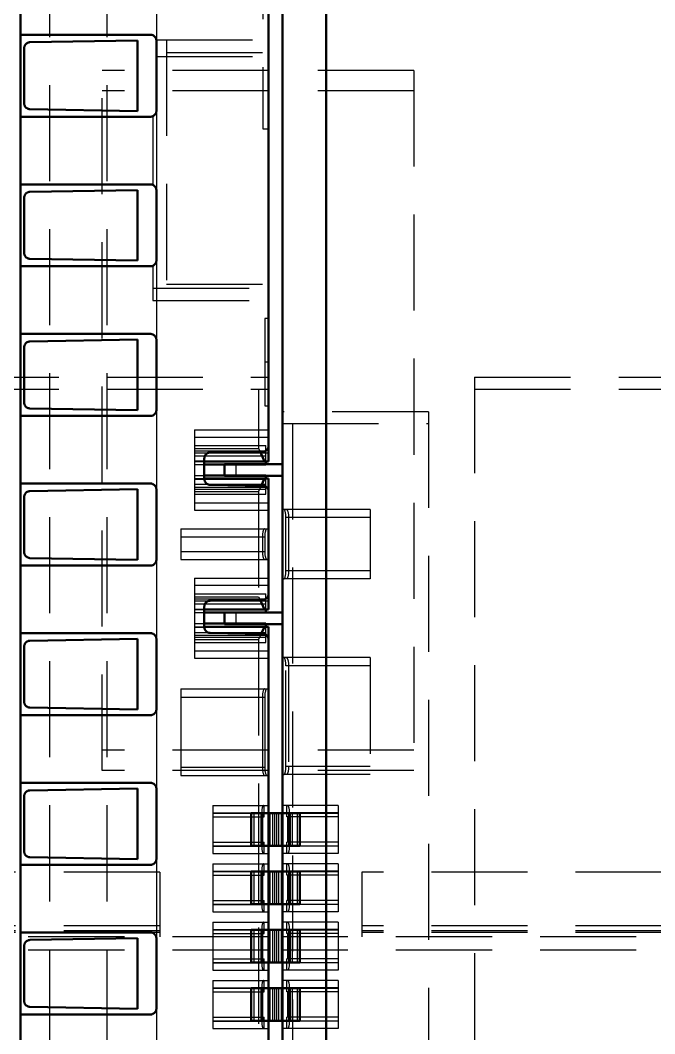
# Model space of a CAD drawing. Extents: x -891 to 6596, y -1 to 298.
# Drawn here: x -316.86 to -313.56, y 171.05 to 176.32 of the extents above; entities that cross this region are included whole.
import ezdxf

# ---------------------------------------------------------------- set-up
doc = ezdxf.new("R2010")
doc.units = 0
doc.header["$MEASUREMENT"] = 0
doc.linetypes.add('Center', pattern=[1.5, 0.45, -0.5, 0.05, -0.5])
doc.linetypes.add('DASHED', pattern=[0.75, 0.5, -0.25])
for name, color, linetype, lineweight in [('AM_0', 7, 'Continuous', 50), ('AM_4', 3, 'Continuous', 25), ('AM_7', 7, 'Center', 25), ('AM_9', 6, 'DASHED', 25)]:
    doc.layers.add(name, color=color, linetype=linetype, lineweight=lineweight)

msp = doc.modelspace()

# ---------------------------------------------------------------- linework, layer by layer
at = {"layer": 'AM_0'}
for p, q in [((-315.4927, 184.0331), (-315.4927, 164.4442)), ((-315.5649, 183.9868), (-315.5649, 174.0257)), ((-316.8556, 180.0251), (-316.8556, 164.8998)), ((-315.2649, 165.1458), (-315.2649, 180.0251)), ((-316.1788, 176.2469), (-316.8556, 176.2469)), ((-316.2473, 176.2174), (-316.8062, 176.2077)), ((-316.2473, 175.8496), (-316.2473, 176.2174)), ((-316.1485, 175.8504), (-316.1485, 176.2165)), ((-316.836, 176.1773), (-316.836, 175.8897)), ((-316.8556, 175.8201), (-316.1788, 175.8201)), ((-316.8062, 175.8593), (-316.2473, 175.8496)), ((-316.1788, 175.4679), (-316.8556, 175.4679)), ((-316.836, 175.3983), (-316.836, 175.1107)), ((-316.2473, 175.4384), (-316.8062, 175.4287)), ((-316.2473, 175.0706), (-316.2473, 175.4384)), ((-316.1485, 175.0715), (-316.1485, 175.4376)), ((-316.8062, 175.0804), (-316.2473, 175.0706)), ((-316.8556, 175.0411), (-316.1788, 175.0411)), ((-316.1788, 174.689), (-316.8556, 174.689)), ((-316.2473, 174.6595), (-316.8062, 174.6497)), ((-316.2473, 174.2916), (-316.2473, 174.6595)), ((-316.1485, 174.2925), (-316.1485, 174.6586)), ((-316.836, 174.6194), (-316.836, 174.3318)), ((-316.8062, 174.3014), (-316.2473, 174.2916)), ((-316.8556, 174.2621), (-316.1788, 174.2621)), ((-315.5948, 174.0766), (-315.8691, 174.0718)), ((-315.6091, 174.0763), (-315.5856, 174.0257)), ((-315.899, 174.0414), (-315.899, 173.9341)), ((-315.899, 174.0257), (-315.5649, 174.0257)), ((-315.5798, 174.0098), (-315.5798, 174.0257)), ((-315.899, 174.0098), (-315.5798, 174.0098)), ((-315.7933, 174.0105), (-315.4927, 174.0105)), ((-315.7933, 174.0105), (-315.7933, 173.9498)), ((-315.899, 173.9521), (-315.5798, 173.9521)), ((-315.5649, 173.9361), (-315.899, 173.9361)), ((-315.7933, 173.9498), (-315.4927, 173.9498)), ((-315.5856, 173.9361), (-315.6028, 173.8991)), ((-315.5798, 173.9361), (-315.5798, 173.9521)), ((-315.5649, 173.9361), (-315.5649, 173.2543)), ((-316.1788, 173.91), (-316.8556, 173.91)), ((-316.2473, 173.8805), (-316.8062, 173.8707)), ((-316.2473, 173.5127), (-316.2473, 173.8805)), ((-316.1485, 173.5135), (-316.1485, 173.8796)), ((-315.8691, 173.9037), (-315.5948, 173.8989)), ((-316.836, 173.8404), (-316.836, 173.5528)), ((-316.8062, 173.5224), (-316.2473, 173.5127)), ((-316.8556, 173.4832), (-316.1788, 173.4832)), ((-315.5948, 173.3052), (-315.8691, 173.3004)), ((-315.6091, 173.305), (-315.5856, 173.2543)), ((-315.899, 173.2701), (-315.899, 173.1627)), ((-315.899, 173.2543), (-315.5649, 173.2543)), ((-315.899, 173.2384), (-315.5798, 173.2384)), ((-315.7933, 173.2392), (-315.4927, 173.2392)), ((-315.7933, 173.2392), (-315.7933, 173.1784)), ((-315.5798, 173.2384), (-315.5798, 173.2543)), ((-315.899, 173.1807), (-315.5798, 173.1807)), ((-315.7933, 173.1784), (-315.4927, 173.1784)), ((-315.5798, 173.1648), (-315.5798, 173.1807)), ((-316.1788, 173.131), (-316.8556, 173.131)), ((-315.5649, 173.1648), (-315.899, 173.1648)), ((-315.8691, 173.1323), (-315.5948, 173.1276)), ((-315.5856, 173.1648), (-315.6028, 173.1277)), ((-315.5649, 173.1648), (-315.5649, 168.6261)), ((-316.2473, 173.1015), (-316.8062, 173.0918)), ((-316.2473, 172.7337), (-316.2473, 173.1015)), ((-316.1485, 172.7346), (-316.1485, 173.1007)), ((-316.836, 173.0614), (-316.836, 172.7738)), ((-316.8556, 172.7042), (-316.1788, 172.7042)), ((-316.8062, 172.7435), (-316.2473, 172.7337)), ((-316.1788, 172.3521), (-316.8556, 172.3521)), ((-316.836, 172.2824), (-316.836, 171.9949)), ((-316.2473, 172.3226), (-316.8062, 172.3128)), ((-316.2473, 171.9547), (-316.2473, 172.3226)), ((-316.1485, 171.9556), (-316.1485, 172.3217)), ((-315.6552, 172.1937), (-315.6552, 172.0236)), ((-315.6552, 172.1937), (-315.4927, 172.1937)), ((-315.5649, 172.1945), (-315.4024, 172.1945)), ((-315.4024, 172.0244), (-315.4024, 172.1945)), ((-315.6552, 172.0236), (-315.4927, 172.0236)), ((-315.5649, 172.0244), (-315.4024, 172.0244)), ((-316.8062, 171.9645), (-316.2473, 171.9547)), ((-316.8556, 171.9252), (-316.1788, 171.9252)), ((-315.6552, 171.89), (-315.6552, 171.7199)), ((-315.6552, 171.89), (-315.4927, 171.89)), ((-315.5649, 171.8908), (-315.4024, 171.8908)), ((-315.4024, 171.7207), (-315.4024, 171.8908)), ((-315.6552, 171.7199), (-315.4927, 171.7199)), ((-315.5649, 171.7207), (-315.4024, 171.7207)), ((-316.1788, 171.5731), (-316.8556, 171.5731)), ((-316.2473, 171.5436), (-316.8062, 171.5338)), ((-316.2473, 171.1758), (-316.2473, 171.5436)), ((-316.1485, 171.1766), (-316.1485, 171.5427)), ((-315.6552, 171.5863), (-315.6552, 171.4162)), ((-315.6552, 171.5863), (-315.4927, 171.5863)), ((-315.5649, 171.5871), (-315.4024, 171.5871)), ((-315.4024, 171.417), (-315.4024, 171.5871)), ((-316.836, 171.5035), (-316.836, 171.2159)), ((-315.6552, 171.4162), (-315.4927, 171.4162)), ((-315.5649, 171.417), (-315.4024, 171.417)), ((-315.6552, 171.2826), (-315.6552, 171.1126)), ((-315.6552, 171.2826), (-315.4927, 171.2826)), ((-315.5649, 171.2834), (-315.4024, 171.2834)), ((-315.4024, 171.1133), (-315.4024, 171.2834)), ((-316.8062, 171.1855), (-316.2473, 171.1758)), ((-316.8556, 171.1463), (-316.1788, 171.1463)), ((-315.6552, 171.1126), (-315.4927, 171.1126)), ((-315.5649, 171.1133), (-315.4024, 171.1133))]:
    msp.add_line(p, q, dxfattribs=at)
for points in [[(-316.1485, 176.2165), (-316.1486, 176.2192), (-316.1489, 176.2218), (-316.1495, 176.2244), (-316.1503, 176.2269), (-316.1513, 176.2294), (-316.1525, 176.2317), (-316.1539, 176.234), (-316.1556, 176.2361), (-316.1574, 176.238), (-316.1593, 176.2398), (-316.1614, 176.2414), (-316.1636, 176.2428), (-316.166, 176.2441), (-316.1684, 176.2451), (-316.171, 176.2459), (-316.1736, 176.2465), (-316.1762, 176.2468), (-316.1788, 176.2469)], [(-316.8062, 176.2077), (-316.8088, 176.2075), (-316.8114, 176.2071), (-316.814, 176.2065), (-316.8165, 176.2056), (-316.819, 176.2046), (-316.8213, 176.2033), (-316.8235, 176.2019), (-316.8256, 176.2002), (-316.8275, 176.1984), (-316.8292, 176.1964), (-316.8308, 176.1943), (-316.8322, 176.192), (-316.8334, 176.1896), (-316.8344, 176.1872), (-316.8351, 176.1846), (-316.8356, 176.182), (-316.8359, 176.1794), (-316.836, 176.1773)], [(-316.836, 175.8897), (-316.8359, 175.8871), (-316.8356, 175.8844), (-316.835, 175.8818), (-316.8342, 175.8793), (-316.8332, 175.8769), (-316.8319, 175.8745), (-316.8305, 175.8723), (-316.8289, 175.8702), (-316.8271, 175.8682), (-316.8252, 175.8664), (-316.8231, 175.8648), (-316.8208, 175.8634), (-316.8185, 175.8622), (-316.816, 175.8612), (-316.8135, 175.8604), (-316.8109, 175.8598), (-316.8083, 175.8595), (-316.8062, 175.8593)], [(-316.1788, 175.8201), (-316.1762, 175.8202), (-316.1736, 175.8205), (-316.171, 175.8211), (-316.1684, 175.8219), (-316.166, 175.8229), (-316.1636, 175.8241), (-316.1614, 175.8256), (-316.1593, 175.8272), (-316.1574, 175.829), (-316.1556, 175.8309), (-316.1539, 175.833), (-316.1525, 175.8353), (-316.1513, 175.8376), (-316.1503, 175.8401), (-316.1495, 175.8426), (-316.1489, 175.8452), (-316.1486, 175.8478), (-316.1485, 175.8504)], [(-316.1485, 175.4376), (-316.1486, 175.4402), (-316.1489, 175.4429), (-316.1495, 175.4454), (-316.1503, 175.448), (-316.1513, 175.4504), (-316.1525, 175.4528), (-316.1539, 175.455), (-316.1556, 175.4571), (-316.1574, 175.4591), (-316.1593, 175.4608), (-316.1614, 175.4625), (-316.1636, 175.4639), (-316.166, 175.4651), (-316.1684, 175.4661), (-316.171, 175.4669), (-316.1736, 175.4675), (-316.1762, 175.4678), (-316.1788, 175.4679)], [(-316.8062, 175.4287), (-316.8088, 175.4285), (-316.8114, 175.4281), (-316.814, 175.4275), (-316.8165, 175.4267), (-316.819, 175.4256), (-316.8213, 175.4244), (-316.8235, 175.4229), (-316.8256, 175.4212), (-316.8275, 175.4194), (-316.8292, 175.4174), (-316.8308, 175.4153), (-316.8322, 175.413), (-316.8334, 175.4107), (-316.8344, 175.4082), (-316.8351, 175.4057), (-316.8356, 175.4031), (-316.8359, 175.4004), (-316.836, 175.3983)], [(-316.836, 175.1107), (-316.8359, 175.1081), (-316.8356, 175.1055), (-316.835, 175.1029), (-316.8342, 175.1004), (-316.8332, 175.0979), (-316.8319, 175.0956), (-316.8305, 175.0933), (-316.8289, 175.0912), (-316.8271, 175.0893), (-316.8252, 175.0875), (-316.8231, 175.0859), (-316.8208, 175.0844), (-316.8185, 175.0832), (-316.816, 175.0822), (-316.8135, 175.0814), (-316.8109, 175.0808), (-316.8083, 175.0805), (-316.8062, 175.0804)], [(-316.1788, 175.0411), (-316.1762, 175.0412), (-316.1736, 175.0416), (-316.171, 175.0421), (-316.1684, 175.0429), (-316.166, 175.044), (-316.1636, 175.0452), (-316.1614, 175.0466), (-316.1593, 175.0482), (-316.1574, 175.05), (-316.1556, 175.052), (-316.1539, 175.0541), (-316.1525, 175.0563), (-316.1513, 175.0586), (-316.1503, 175.0611), (-316.1495, 175.0636), (-316.1489, 175.0662), (-316.1486, 175.0688), (-316.1485, 175.0715)], [(-316.8062, 174.6497), (-316.8088, 174.6496), (-316.8114, 174.6492), (-316.814, 174.6485), (-316.8165, 174.6477), (-316.819, 174.6466), (-316.8213, 174.6454), (-316.8235, 174.6439), (-316.8256, 174.6423), (-316.8275, 174.6404), (-316.8292, 174.6385), (-316.8308, 174.6363), (-316.8322, 174.6341), (-316.8334, 174.6317), (-316.8344, 174.6292), (-316.8351, 174.6267), (-316.8356, 174.6241), (-316.8359, 174.6215), (-316.836, 174.6194)], [(-316.1485, 174.6586), (-316.1486, 174.6613), (-316.1489, 174.6639), (-316.1495, 174.6665), (-316.1503, 174.669), (-316.1513, 174.6714), (-316.1525, 174.6738), (-316.1539, 174.676), (-316.1556, 174.6781), (-316.1574, 174.6801), (-316.1593, 174.6819), (-316.1614, 174.6835), (-316.1636, 174.6849), (-316.166, 174.6861), (-316.1684, 174.6871), (-316.171, 174.6879), (-316.1736, 174.6885), (-316.1762, 174.6889), (-316.1788, 174.689)], [(-316.836, 174.3318), (-316.8359, 174.3291), (-316.8356, 174.3265), (-316.835, 174.3239), (-316.8342, 174.3214), (-316.8332, 174.3189), (-316.8319, 174.3166), (-316.8305, 174.3144), (-316.8289, 174.3122), (-316.8271, 174.3103), (-316.8252, 174.3085), (-316.8231, 174.3069), (-316.8208, 174.3055), (-316.8185, 174.3042), (-316.816, 174.3032), (-316.8135, 174.3024), (-316.8109, 174.3019), (-316.8083, 174.3015), (-316.8062, 174.3014)], [(-316.1788, 174.2621), (-316.1762, 174.2623), (-316.1736, 174.2626), (-316.171, 174.2632), (-316.1684, 174.264), (-316.166, 174.265), (-316.1636, 174.2662), (-316.1614, 174.2676), (-316.1593, 174.2692), (-316.1574, 174.271), (-316.1556, 174.273), (-316.1539, 174.2751), (-316.1525, 174.2773), (-316.1513, 174.2797), (-316.1503, 174.2821), (-316.1495, 174.2847), (-316.1489, 174.2872), (-316.1486, 174.2899), (-316.1485, 174.2925)], [(-315.8691, 174.0718), (-315.8718, 174.0716), (-315.8744, 174.0712), (-315.877, 174.0706), (-315.8795, 174.0698), (-315.8819, 174.0687), (-315.8842, 174.0675), (-315.8865, 174.066), (-315.8885, 174.0643), (-315.8905, 174.0625), (-315.8922, 174.0605), (-315.8938, 174.0584), (-315.8952, 174.0562), (-315.8963, 174.0538), (-315.8973, 174.0513), (-315.8981, 174.0488), (-315.8986, 174.0462), (-315.8989, 174.0435), (-315.899, 174.0414)], [(-315.5948, 174.0766), (-315.5921, 174.0767), (-315.5895, 174.0771), (-315.5869, 174.0778), (-315.5844, 174.0786), (-315.582, 174.0797), (-315.5796, 174.0809), (-315.5774, 174.0824), (-315.5754, 174.084), (-315.5734, 174.0859), (-315.5717, 174.0878), (-315.5701, 174.09), (-315.5687, 174.0922), (-315.5675, 174.0946), (-315.5666, 174.0971), (-315.5658, 174.0996), (-315.5653, 174.1022), (-315.565, 174.1048), (-315.5649, 174.1069)], [(-315.899, 173.9341), (-315.8989, 173.9314), (-315.8985, 173.9288), (-315.8979, 173.9262), (-315.8971, 173.9237), (-315.8961, 173.9213), (-315.8949, 173.9189), (-315.8935, 173.9167), (-315.8919, 173.9146), (-315.8901, 173.9126), (-315.8881, 173.9108), (-315.886, 173.9092), (-315.8838, 173.9078), (-315.8814, 173.9066), (-315.879, 173.9055), (-315.8765, 173.9048), (-315.8739, 173.9042), (-315.8713, 173.9038), (-315.8691, 173.9037)], [(-316.8062, 173.8707), (-316.8088, 173.8706), (-316.8114, 173.8702), (-316.814, 173.8696), (-316.8165, 173.8687), (-316.819, 173.8677), (-316.8213, 173.8664), (-316.8235, 173.865), (-316.8256, 173.8633), (-316.8275, 173.8615), (-316.8292, 173.8595), (-316.8308, 173.8574), (-316.8322, 173.8551), (-316.8334, 173.8527), (-316.8344, 173.8503), (-316.8351, 173.8477), (-316.8356, 173.8451), (-316.8359, 173.8425), (-316.836, 173.8404)], [(-316.1485, 173.8796), (-316.1486, 173.8823), (-316.1489, 173.8849), (-316.1495, 173.8875), (-316.1503, 173.89), (-316.1513, 173.8925), (-316.1525, 173.8948), (-316.1539, 173.8971), (-316.1556, 173.8992), (-316.1574, 173.9011), (-316.1593, 173.9029), (-316.1614, 173.9045), (-316.1636, 173.9059), (-316.166, 173.9072), (-316.1684, 173.9082), (-316.171, 173.909), (-316.1736, 173.9096), (-316.1762, 173.9099), (-316.1788, 173.91)], [(-315.5649, 173.8686), (-315.565, 173.8712), (-315.5654, 173.8738), (-315.5659, 173.8764), (-315.5667, 173.879), (-315.5678, 173.8814), (-315.569, 173.8838), (-315.5704, 173.886), (-315.572, 173.8881), (-315.5738, 173.89), (-315.5758, 173.8918), (-315.5779, 173.8934), (-315.5801, 173.8949), (-315.5824, 173.8961), (-315.5849, 173.8971), (-315.5874, 173.8979), (-315.59, 173.8985), (-315.5926, 173.8988), (-315.5948, 173.8989)], [(-316.836, 173.5528), (-316.8359, 173.5502), (-316.8356, 173.5475), (-316.835, 173.5449), (-316.8342, 173.5424), (-316.8332, 173.54), (-316.8319, 173.5376), (-316.8305, 173.5354), (-316.8289, 173.5333), (-316.8271, 173.5313), (-316.8252, 173.5295), (-316.8231, 173.5279), (-316.8208, 173.5265), (-316.8185, 173.5253), (-316.816, 173.5243), (-316.8135, 173.5235), (-316.8109, 173.5229), (-316.8083, 173.5225), (-316.8062, 173.5224)], [(-316.1788, 173.4832), (-316.1762, 173.4833), (-316.1736, 173.4836), (-316.171, 173.4842), (-316.1684, 173.485), (-316.166, 173.486), (-316.1636, 173.4872), (-316.1614, 173.4887), (-316.1593, 173.4903), (-316.1574, 173.4921), (-316.1556, 173.494), (-316.1539, 173.4961), (-316.1525, 173.4984), (-316.1513, 173.5007), (-316.1503, 173.5032), (-316.1495, 173.5057), (-316.1489, 173.5083), (-316.1486, 173.5109), (-316.1485, 173.5135)], [(-315.5948, 173.3052), (-315.5921, 173.3054), (-315.5895, 173.3058), (-315.5869, 173.3064), (-315.5844, 173.3072), (-315.582, 173.3083), (-315.5796, 173.3095), (-315.5774, 173.311), (-315.5754, 173.3126), (-315.5734, 173.3145), (-315.5717, 173.3165), (-315.5701, 173.3186), (-315.5687, 173.3208), (-315.5675, 173.3232), (-315.5666, 173.3257), (-315.5658, 173.3282), (-315.5653, 173.3308), (-315.565, 173.3335), (-315.5649, 173.3356)], [(-315.8691, 173.3004), (-315.8718, 173.3003), (-315.8744, 173.2999), (-315.877, 173.2992), (-315.8795, 173.2984), (-315.8819, 173.2973), (-315.8842, 173.2961), (-315.8865, 173.2946), (-315.8885, 173.293), (-315.8905, 173.2911), (-315.8922, 173.2892), (-315.8938, 173.287), (-315.8952, 173.2848), (-315.8963, 173.2824), (-315.8973, 173.2799), (-315.8981, 173.2774), (-315.8986, 173.2748), (-315.8989, 173.2722), (-315.899, 173.2701)], [(-316.1485, 173.1007), (-316.1486, 173.1033), (-316.1489, 173.1059), (-316.1495, 173.1085), (-316.1503, 173.1111), (-316.1513, 173.1135), (-316.1525, 173.1159), (-316.1539, 173.1181), (-316.1556, 173.1202), (-316.1574, 173.1221), (-316.1593, 173.1239), (-316.1614, 173.1256), (-316.1636, 173.127), (-316.166, 173.1282), (-316.1684, 173.1292), (-316.171, 173.13), (-316.1736, 173.1306), (-316.1762, 173.1309), (-316.1788, 173.131)], [(-315.899, 173.1627), (-315.8989, 173.1601), (-315.8985, 173.1574), (-315.8979, 173.1548), (-315.8971, 173.1523), (-315.8961, 173.1499), (-315.8949, 173.1475), (-315.8935, 173.1453), (-315.8919, 173.1432), (-315.8901, 173.1412), (-315.8881, 173.1394), (-315.886, 173.1378), (-315.8838, 173.1364), (-315.8814, 173.1352), (-315.879, 173.1342), (-315.8765, 173.1334), (-315.8739, 173.1328), (-315.8713, 173.1325), (-315.8691, 173.1323)], [(-315.5649, 173.0972), (-315.565, 173.0998), (-315.5654, 173.1025), (-315.5659, 173.1051), (-315.5667, 173.1076), (-315.5678, 173.11), (-315.569, 173.1124), (-315.5704, 173.1146), (-315.572, 173.1167), (-315.5738, 173.1187), (-315.5758, 173.1205), (-315.5779, 173.1221), (-315.5801, 173.1235), (-315.5824, 173.1247), (-315.5849, 173.1257), (-315.5874, 173.1265), (-315.59, 173.1271), (-315.5926, 173.1274), (-315.5948, 173.1276)], [(-316.8062, 173.0918), (-316.8088, 173.0916), (-316.8114, 173.0912), (-316.814, 173.0906), (-316.8165, 173.0898), (-316.819, 173.0887), (-316.8213, 173.0874), (-316.8235, 173.086), (-316.8256, 173.0843), (-316.8275, 173.0825), (-316.8292, 173.0805), (-316.8308, 173.0784), (-316.8322, 173.0761), (-316.8334, 173.0738), (-316.8344, 173.0713), (-316.8351, 173.0688), (-316.8356, 173.0662), (-316.8359, 173.0635), (-316.836, 173.0614)], [(-316.836, 172.7738), (-316.8359, 172.7712), (-316.8356, 172.7686), (-316.835, 172.766), (-316.8342, 172.7634), (-316.8332, 172.761), (-316.8319, 172.7586), (-316.8305, 172.7564), (-316.8289, 172.7543), (-316.8271, 172.7524), (-316.8252, 172.7506), (-316.8231, 172.749), (-316.8208, 172.7475), (-316.8185, 172.7463), (-316.816, 172.7453), (-316.8135, 172.7445), (-316.8109, 172.7439), (-316.8083, 172.7436), (-316.8062, 172.7435)], [(-316.1788, 172.7042), (-316.1762, 172.7043), (-316.1736, 172.7047), (-316.171, 172.7052), (-316.1684, 172.706), (-316.166, 172.707), (-316.1636, 172.7083), (-316.1614, 172.7097), (-316.1593, 172.7113), (-316.1574, 172.7131), (-316.1556, 172.7151), (-316.1539, 172.7172), (-316.1525, 172.7194), (-316.1513, 172.7217), (-316.1503, 172.7242), (-316.1495, 172.7267), (-316.1489, 172.7293), (-316.1486, 172.7319), (-316.1485, 172.7346)], [(-316.1485, 172.3217), (-316.1486, 172.3244), (-316.1489, 172.327), (-316.1495, 172.3296), (-316.1503, 172.3321), (-316.1513, 172.3345), (-316.1525, 172.3369), (-316.1539, 172.3391), (-316.1556, 172.3412), (-316.1574, 172.3432), (-316.1593, 172.345), (-316.1614, 172.3466), (-316.1636, 172.348), (-316.166, 172.3492), (-316.1684, 172.3502), (-316.171, 172.351), (-316.1736, 172.3516), (-316.1762, 172.352), (-316.1788, 172.3521)], [(-316.8062, 172.3128), (-316.8088, 172.3126), (-316.8114, 172.3123), (-316.814, 172.3116), (-316.8165, 172.3108), (-316.819, 172.3097), (-316.8213, 172.3085), (-316.8235, 172.307), (-316.8256, 172.3054), (-316.8275, 172.3035), (-316.8292, 172.3016), (-316.8308, 172.2994), (-316.8322, 172.2972), (-316.8334, 172.2948), (-316.8344, 172.2923), (-316.8351, 172.2898), (-316.8356, 172.2872), (-316.8359, 172.2846), (-316.836, 172.2824)], [(-316.836, 171.9949), (-316.8359, 171.9922), (-316.8356, 171.9896), (-316.835, 171.987), (-316.8342, 171.9845), (-316.8332, 171.982), (-316.8319, 171.9797), (-316.8305, 171.9774), (-316.8289, 171.9753), (-316.8271, 171.9734), (-316.8252, 171.9716), (-316.8231, 171.97), (-316.8208, 171.9686), (-316.8185, 171.9673), (-316.816, 171.9663), (-316.8135, 171.9655), (-316.8109, 171.965), (-316.8083, 171.9646), (-316.8062, 171.9645)], [(-316.1788, 171.9252), (-316.1762, 171.9254), (-316.1736, 171.9257), (-316.171, 171.9263), (-316.1684, 171.9271), (-316.166, 171.9281), (-316.1636, 171.9293), (-316.1614, 171.9307), (-316.1593, 171.9323), (-316.1574, 171.9341), (-316.1556, 171.9361), (-316.1539, 171.9382), (-316.1525, 171.9404), (-316.1513, 171.9428), (-316.1503, 171.9452), (-316.1495, 171.9477), (-316.1489, 171.9503), (-316.1486, 171.953), (-316.1485, 171.9556)], [(-316.1485, 171.5427), (-316.1486, 171.5454), (-316.1489, 171.548), (-316.1495, 171.5506), (-316.1503, 171.5531), (-316.1513, 171.5556), (-316.1525, 171.5579), (-316.1539, 171.5602), (-316.1556, 171.5623), (-316.1574, 171.5642), (-316.1593, 171.566), (-316.1614, 171.5676), (-316.1636, 171.569), (-316.166, 171.5703), (-316.1684, 171.5713), (-316.171, 171.5721), (-316.1736, 171.5726), (-316.1762, 171.573), (-316.1788, 171.5731)], [(-316.8062, 171.5338), (-316.8088, 171.5337), (-316.8114, 171.5333), (-316.814, 171.5327), (-316.8165, 171.5318), (-316.819, 171.5308), (-316.8213, 171.5295), (-316.8235, 171.528), (-316.8256, 171.5264), (-316.8275, 171.5246), (-316.8292, 171.5226), (-316.8308, 171.5205), (-316.8322, 171.5182), (-316.8334, 171.5158), (-316.8344, 171.5134), (-316.8351, 171.5108), (-316.8356, 171.5082), (-316.8359, 171.5056), (-316.836, 171.5035)], [(-316.836, 171.2159), (-316.8359, 171.2132), (-316.8356, 171.2106), (-316.835, 171.208), (-316.8342, 171.2055), (-316.8332, 171.2031), (-316.8319, 171.2007), (-316.8305, 171.1985), (-316.8289, 171.1964), (-316.8271, 171.1944), (-316.8252, 171.1926), (-316.8231, 171.191), (-316.8208, 171.1896), (-316.8185, 171.1884), (-316.816, 171.1874), (-316.8135, 171.1866), (-316.8109, 171.186), (-316.8083, 171.1856), (-316.8062, 171.1855)], [(-316.1788, 171.1463), (-316.1762, 171.1464), (-316.1736, 171.1467), (-316.171, 171.1473), (-316.1684, 171.1481), (-316.166, 171.1491), (-316.1636, 171.1503), (-316.1614, 171.1518), (-316.1593, 171.1534), (-316.1574, 171.1552), (-316.1556, 171.1571), (-316.1539, 171.1592), (-316.1525, 171.1615), (-316.1513, 171.1638), (-316.1503, 171.1662), (-316.1495, 171.1688), (-316.1489, 171.1714), (-316.1486, 171.174), (-316.1485, 171.1766)]]:
    msp.add_lwpolyline(points, dxfattribs=at)
at = {"layer": 'AM_4'}
for p, q in [((-315.7356, 174.0105), (-315.7356, 173.9498)), ((-315.7356, 173.2392), (-315.7356, 173.1784)), ((-315.642, 172.1937), (-315.642, 172.0236)), ((-315.4156, 172.1945), (-315.4156, 172.0244)), ((-315.642, 171.89), (-315.642, 171.7199)), ((-315.4156, 171.8908), (-315.4156, 171.7207)), ((-315.642, 171.5863), (-315.642, 171.4162)), ((-315.4156, 171.5871), (-315.4156, 171.417)), ((-315.642, 171.2826), (-315.642, 171.1126)), ((-315.4156, 171.2834), (-315.4156, 171.1133))]:
    msp.add_line(p, q, dxfattribs=at)
at = {"layer": 'AM_7'}
msp.add_line((-315.5639, 174.542), (-315.5852, 174.542), dxfattribs=at)
at = {"layer": 'AM_9'}
for p, q in [((-315.5953, 180.5779), (-315.5953, 175.7568)), ((-316.7038, 178.985), (-316.7038, 165.1427)), ((-316.4061, 178.985), (-316.4061, 165.1427)), ((-316.1485, 176.6294), (-316.1485, 176.2165)), ((-316.1486, 176.2199), (-315.5649, 176.2199)), ((-316.0964, 176.2199), (-316.0964, 174.8624)), ((-316.1485, 176.1334), (-315.5649, 176.1334)), ((-316.0964, 176.1545), (-315.5649, 176.1545)), ((-315.5649, 176.0605), (-316.4304, 176.0605)), ((-316.4304, 172.4162), (-316.4304, 176.0605)), ((-314.8094, 176.0605), (-315.4927, 176.0605)), ((-314.8094, 176.0605), (-314.8094, 172.4162)), ((-315.5649, 175.9542), (-316.4304, 175.9542)), ((-314.8094, 175.9542), (-315.4927, 175.9542)), ((-316.1662, 175.8228), (-316.1662, 175.4652)), ((-316.1485, 175.8504), (-316.1485, 175.4376)), ((-315.5953, 175.7568), (-315.5649, 175.7568)), ((-316.1662, 175.0438), (-316.1662, 174.8624)), ((-316.1485, 175.0715), (-316.1485, 174.6586)), ((-316.1662, 174.9277), (-315.5649, 174.9277)), ((-316.0964, 174.9489), (-315.5649, 174.9489)), ((-316.1662, 174.8624), (-315.5649, 174.8624)), ((-315.5649, 174.7698), (-315.5842, 174.7698)), ((-315.5842, 174.7698), (-315.5842, 174.3142)), ((-317.9064, 174.4646), (-315.5649, 174.4646)), ((-314.4935, 174.4646), (-314.4935, 167.3248)), ((-314.4935, 174.4646), (-312.1521, 174.4646)), ((-317.9064, 174.4023), (-315.5649, 174.4023)), ((-315.6165, 174.4023), (-315.6165, 174.0923)), ((-314.4935, 174.4023), (-312.1521, 174.4023)), ((-316.1485, 174.2925), (-316.1485, 173.8796)), ((-315.5842, 174.3142), (-315.5649, 174.3142)), ((-314.7335, 174.2839), (-315.4927, 174.2839)), ((-314.7335, 174.2839), (-314.7335, 167.5055)), ((-315.9506, 174.1897), (-315.5649, 174.1897)), ((-315.9506, 174.1897), (-315.9506, 173.7721)), ((-315.4927, 174.2231), (-314.7335, 174.2231)), ((-315.4411, 174.2231), (-315.4411, 167.5662)), ((-315.9506, 174.1518), (-315.5649, 174.1518)), ((-315.9506, 174.1077), (-315.5798, 174.1077)), ((-315.9506, 174.0923), (-315.6165, 174.0923)), ((-315.9506, 174.0807), (-315.5798, 174.0807)), ((-315.9506, 174.0705), (-315.5798, 174.0705)), ((-315.9506, 174.0704), (-315.5649, 174.0704)), ((-315.6165, 174.0923), (-315.6091, 174.0763)), ((-315.5798, 174.0257), (-315.5798, 174.1077)), ((-315.9506, 174.0551), (-315.5798, 174.0551)), ((-315.9506, 174.0281), (-315.5798, 174.0281)), ((-315.9506, 174.0257), (-315.899, 174.0257)), ((-315.9506, 174.0098), (-315.899, 174.0098)), ((-315.9506, 173.9521), (-315.899, 173.9521)), ((-315.9506, 173.9361), (-315.899, 173.9361)), ((-315.9506, 173.9338), (-315.5798, 173.9338)), ((-315.5798, 173.8541), (-315.5798, 173.9361)), ((-315.9506, 173.9067), (-315.5798, 173.9067)), ((-315.9506, 173.8914), (-315.5649, 173.8914)), ((-315.9506, 173.8913), (-315.5798, 173.8913)), ((-315.9506, 173.8812), (-315.5798, 173.8812)), ((-315.9506, 173.8695), (-315.6165, 173.8695)), ((-315.6028, 173.8991), (-315.6165, 173.8695)), ((-315.6165, 173.8695), (-315.6165, 173.321)), ((-315.9506, 173.8541), (-315.5798, 173.8541)), ((-315.9506, 173.8101), (-315.5649, 173.8101)), ((-315.9506, 173.7721), (-315.5649, 173.7721)), ((-315.0371, 173.7752), (-315.4927, 173.7752)), ((-315.0371, 173.7752), (-315.0371, 173.4138)), ((-315.0371, 173.7327), (-315.4744, 173.7327)), ((-315.4744, 173.4563), (-315.4744, 173.7327)), ((-315.461, 173.7327), (-315.461, 173.4563)), ((-316.0205, 173.675), (-316.0205, 173.514)), ((-316.0205, 173.675), (-315.5649, 173.675)), ((-316.0205, 173.6324), (-315.5832, 173.6324)), ((-315.5966, 173.6324), (-315.5966, 173.5565)), ((-315.5832, 173.5565), (-315.5832, 173.6324)), ((-316.0205, 173.5565), (-315.5832, 173.5565)), ((-316.1485, 173.5135), (-316.1485, 173.1007)), ((-316.0205, 173.514), (-315.5649, 173.514)), ((-315.0371, 173.4563), (-315.4744, 173.4563)), ((-315.9506, 173.4183), (-315.5649, 173.4183)), ((-315.9506, 173.4183), (-315.9506, 173.0008)), ((-315.0371, 173.4138), (-315.4927, 173.4138)), ((-315.9506, 173.3804), (-315.5649, 173.3804)), ((-315.9506, 173.3363), (-315.5798, 173.3363)), ((-315.5798, 173.2543), (-315.5798, 173.3363)), ((-315.9506, 173.321), (-315.6165, 173.321)), ((-315.9506, 173.3093), (-315.5798, 173.3093)), ((-315.9506, 173.2991), (-315.5798, 173.2991)), ((-315.9506, 173.2991), (-315.5649, 173.2991)), ((-315.9506, 173.2837), (-315.5798, 173.2837)), ((-315.6165, 173.321), (-315.6091, 173.305)), ((-315.9506, 173.2567), (-315.5798, 173.2567)), ((-315.9506, 173.2543), (-315.899, 173.2543)), ((-315.9506, 173.2384), (-315.899, 173.2384)), ((-315.9506, 173.1807), (-315.899, 173.1807)), ((-315.9506, 173.1648), (-315.899, 173.1648)), ((-315.9506, 173.1624), (-315.5798, 173.1624)), ((-315.9506, 173.1354), (-315.5798, 173.1354)), ((-315.9506, 173.12), (-315.5798, 173.12)), ((-315.9506, 173.12), (-315.5649, 173.12)), ((-315.6028, 173.1277), (-315.6165, 173.0981)), ((-315.5798, 173.0828), (-315.5798, 173.1648)), ((-315.9506, 173.1098), (-315.5798, 173.1098)), ((-315.9506, 173.0981), (-315.6165, 173.0981)), ((-315.9506, 173.0828), (-315.5798, 173.0828)), ((-315.6165, 173.0981), (-315.6165, 168.6927)), ((-315.9506, 173.0387), (-315.5649, 173.0387)), ((-315.9506, 173.0008), (-315.5649, 173.0008)), ((-315.0371, 173.0038), (-315.4927, 173.0038)), ((-315.0371, 172.9613), (-315.4744, 172.9613)), ((-315.4744, 172.4374), (-315.4744, 172.9613)), ((-315.461, 172.9613), (-315.461, 172.4374)), ((-315.0371, 173.0038), (-315.0371, 172.3949)), ((-316.0205, 172.8413), (-315.5649, 172.8413)), ((-316.0205, 172.8413), (-316.0205, 172.3903)), ((-316.0205, 172.7988), (-315.5832, 172.7988)), ((-315.5966, 172.7988), (-315.5966, 172.4329)), ((-315.5832, 172.4329), (-315.5832, 172.7988)), ((-316.1485, 172.7346), (-316.1485, 172.3217)), ((-315.5649, 172.5224), (-316.4304, 172.5224)), ((-314.8094, 172.5224), (-315.4927, 172.5224)), ((-315.0371, 172.4374), (-315.4744, 172.4374)), ((-315.5649, 172.4162), (-316.4304, 172.4162)), ((-316.0205, 172.4329), (-315.5832, 172.4329)), ((-316.0205, 172.3903), (-315.5649, 172.3903)), ((-314.8094, 172.4162), (-315.4927, 172.4162)), ((-315.0371, 172.3949), (-315.4927, 172.3949)), ((-315.8549, 172.2339), (-315.5649, 172.2339)), ((-315.8549, 172.2339), (-315.8549, 171.9834)), ((-315.5877, 172.1747), (-315.5877, 172.2339)), ((-315.2027, 172.2339), (-315.4927, 172.2339)), ((-315.4699, 172.1747), (-315.4699, 172.2339)), ((-315.2027, 172.2339), (-315.2027, 171.9834)), ((-315.8549, 172.196), (-315.6007, 172.196)), ((-315.8549, 172.1945), (-315.5649, 172.1945)), ((-315.8549, 172.1747), (-315.5877, 172.1747)), ((-315.6172, 172.1937), (-315.6172, 172.0236)), ((-315.6059, 172.1937), (-315.6059, 172.0236)), ((-315.6023, 172.1945), (-315.6023, 172.0244)), ((-315.6007, 172.196), (-315.6007, 172.0214)), ((-315.5968, 172.1945), (-315.5968, 172.0244)), ((-315.5938, 172.0426), (-315.5938, 172.1747)), ((-315.5663, 172.1945), (-315.5663, 172.0244)), ((-315.5588, 172.1945), (-315.5588, 172.0244)), ((-315.5447, 172.1945), (-315.5447, 172.0244)), ((-315.5335, 172.1937), (-315.5335, 172.0236)), ((-315.5241, 172.1945), (-315.5241, 172.0244)), ((-315.5129, 172.1937), (-315.5129, 172.0236)), ((-315.4988, 172.1937), (-315.4988, 172.0236)), ((-315.4927, 172.1937), (-315.2027, 172.1937)), ((-315.4913, 172.1937), (-315.4913, 172.0236)), ((-315.2027, 172.1747), (-315.4699, 172.1747)), ((-315.4638, 172.0426), (-315.4638, 172.1747)), ((-315.4608, 172.1937), (-315.4608, 172.0236)), ((-315.4569, 172.196), (-315.4569, 172.0214)), ((-315.2027, 172.196), (-315.4569, 172.196)), ((-315.4552, 172.1937), (-315.4552, 172.0236)), ((-315.4517, 172.1945), (-315.4517, 172.0244)), ((-315.4404, 172.0244), (-315.4404, 172.1945)), ((-315.8549, 172.0426), (-315.5877, 172.0426)), ((-315.8549, 172.0244), (-315.5649, 172.0244)), ((-315.8549, 172.0214), (-315.6007, 172.0214)), ((-315.5877, 171.9834), (-315.5877, 172.0426)), ((-315.4927, 172.0236), (-315.2027, 172.0236)), ((-315.2027, 172.0426), (-315.4699, 172.0426)), ((-315.4699, 171.9834), (-315.4699, 172.0426)), ((-315.2027, 172.0214), (-315.4569, 172.0214)), ((-315.8549, 171.9834), (-315.5649, 171.9834)), ((-315.2027, 171.9834), (-315.4927, 171.9834)), ((-316.1485, 171.9556), (-316.1485, 171.5427)), ((-315.8549, 171.9302), (-315.5649, 171.9302)), ((-315.8549, 171.9302), (-315.8549, 171.6797)), ((-315.5877, 171.871), (-315.5877, 171.9302)), ((-315.2027, 171.9302), (-315.4927, 171.9302)), ((-315.4699, 171.871), (-315.4699, 171.9302)), ((-315.2027, 171.9302), (-315.2027, 171.6797)), ((-316.1304, 171.8877), (-318.492, 171.8877)), ((-316.1304, 171.8868), (-318.492, 171.8868)), ((-316.1304, 171.8877), (-316.1304, 171.5506)), ((-315.8549, 171.8923), (-315.6007, 171.8923)), ((-315.8549, 171.8908), (-315.5649, 171.8908)), ((-315.8549, 171.871), (-315.5877, 171.871)), ((-315.6172, 171.89), (-315.6172, 171.7199)), ((-315.6059, 171.89), (-315.6059, 171.7199)), ((-315.6023, 171.8908), (-315.6023, 171.7207)), ((-315.6007, 171.8923), (-315.6007, 171.7177)), ((-315.5968, 171.8908), (-315.5968, 171.7207)), ((-315.5938, 171.7389), (-315.5938, 171.871)), ((-315.5663, 171.8908), (-315.5663, 171.7207)), ((-315.5588, 171.8908), (-315.5588, 171.7207)), ((-315.5447, 171.8908), (-315.5447, 171.7207)), ((-315.5335, 171.89), (-315.5335, 171.7199)), ((-315.5241, 171.8908), (-315.5241, 171.7207)), ((-315.5129, 171.89), (-315.5129, 171.7199)), ((-315.4988, 171.89), (-315.4988, 171.7199)), ((-315.4927, 171.89), (-315.2027, 171.89)), ((-315.4913, 171.89), (-315.4913, 171.7199)), ((-315.2027, 171.871), (-315.4699, 171.871)), ((-315.4638, 171.7389), (-315.4638, 171.871)), ((-315.4608, 171.89), (-315.4608, 171.7199)), ((-315.4569, 171.8923), (-315.4569, 171.7177)), ((-315.2027, 171.8923), (-315.4569, 171.8923)), ((-315.4552, 171.89), (-315.4552, 171.7199)), ((-315.4517, 171.8908), (-315.4517, 171.7207)), ((-315.4404, 171.7207), (-315.4404, 171.8908)), ((-312.7175, 171.8877), (-315.0792, 171.8877)), ((-315.0792, 171.8877), (-315.0792, 171.5506)), ((-312.7175, 171.8868), (-315.0792, 171.8868)), ((-315.8549, 171.7389), (-315.5877, 171.7389)), ((-315.8549, 171.7207), (-315.5649, 171.7207)), ((-315.8549, 171.7177), (-315.6007, 171.7177)), ((-315.5877, 171.6797), (-315.5877, 171.7389)), ((-315.4927, 171.7199), (-315.2027, 171.7199)), ((-315.2027, 171.7389), (-315.4699, 171.7389)), ((-315.4699, 171.6797), (-315.4699, 171.7389)), ((-315.2027, 171.7177), (-315.4569, 171.7177)), ((-315.8549, 171.6797), (-315.5649, 171.6797)), ((-315.2027, 171.6797), (-315.4927, 171.6797)), ((-316.1304, 171.6073), (-318.492, 171.6073)), ((-315.8549, 171.6266), (-315.5649, 171.6266)), ((-315.8549, 171.6266), (-315.8549, 171.376)), ((-315.5877, 171.5673), (-315.5877, 171.6266)), ((-315.2027, 171.6266), (-315.4927, 171.6266)), ((-315.4699, 171.5673), (-315.4699, 171.6266)), ((-315.2027, 171.6266), (-315.2027, 171.376)), ((-312.7175, 171.6073), (-315.0792, 171.6073)), ((-315.5649, 171.5506), (-318.9055, 171.5506)), ((-316.1304, 171.581), (-318.492, 171.581)), ((-316.1304, 171.5728), (-318.492, 171.5728)), ((-315.8549, 171.5886), (-315.6007, 171.5886)), ((-315.8549, 171.5871), (-315.5649, 171.5871)), ((-315.8549, 171.5673), (-315.5877, 171.5673)), ((-315.6172, 171.5863), (-315.6172, 171.4162)), ((-315.6059, 171.5863), (-315.6059, 171.4162)), ((-315.6023, 171.5871), (-315.6023, 171.417)), ((-315.6007, 171.5886), (-315.6007, 171.414)), ((-315.5968, 171.5871), (-315.5968, 171.417)), ((-315.5938, 171.4352), (-315.5938, 171.5673)), ((-315.5663, 171.5871), (-315.5663, 171.417)), ((-315.5588, 171.5871), (-315.5588, 171.417)), ((-315.5447, 171.5871), (-315.5447, 171.417)), ((-315.5335, 171.5863), (-315.5335, 171.4162)), ((-315.5241, 171.5871), (-315.5241, 171.417)), ((-315.5129, 171.5863), (-315.5129, 171.4162)), ((-315.4988, 171.5863), (-315.4988, 171.4162)), ((-315.4927, 171.5863), (-315.2027, 171.5863)), ((-312.1521, 171.5506), (-315.4927, 171.5506)), ((-315.4913, 171.5863), (-315.4913, 171.4162)), ((-315.2027, 171.5673), (-315.4699, 171.5673)), ((-315.4638, 171.4352), (-315.4638, 171.5673)), ((-315.4608, 171.5863), (-315.4608, 171.4162)), ((-315.4569, 171.5886), (-315.4569, 171.414)), ((-315.2027, 171.5886), (-315.4569, 171.5886)), ((-315.4552, 171.5863), (-315.4552, 171.4162)), ((-315.4517, 171.5871), (-315.4517, 171.417)), ((-315.4404, 171.417), (-315.4404, 171.5871)), ((-312.7175, 171.581), (-315.0792, 171.581)), ((-312.7175, 171.5728), (-315.0792, 171.5728)), ((-315.5649, 171.4808), (-318.9055, 171.4808)), ((-315.8549, 171.4352), (-315.5877, 171.4352)), ((-315.5877, 171.376), (-315.5877, 171.4352)), ((-312.1521, 171.4808), (-315.4927, 171.4808)), ((-315.2027, 171.4352), (-315.4699, 171.4352)), ((-315.4699, 171.376), (-315.4699, 171.4352)), ((-315.8549, 171.417), (-315.5649, 171.417)), ((-315.8549, 171.414), (-315.6007, 171.414)), ((-315.4927, 171.4162), (-315.2027, 171.4162)), ((-315.2027, 171.414), (-315.4569, 171.414)), ((-315.8549, 171.376), (-315.5649, 171.376)), ((-315.2027, 171.376), (-315.4927, 171.376)), ((-315.8549, 171.3229), (-315.5649, 171.3229)), ((-315.8549, 171.3229), (-315.8549, 171.0723)), ((-315.8549, 171.2849), (-315.6007, 171.2849)), ((-315.8549, 171.2834), (-315.5649, 171.2834)), ((-315.6172, 171.2826), (-315.6172, 171.1126)), ((-315.6059, 171.2826), (-315.6059, 171.1126)), ((-315.6023, 171.2834), (-315.6023, 171.1133)), ((-315.6007, 171.2849), (-315.6007, 171.1103)), ((-315.5968, 171.2834), (-315.5968, 171.1133)), ((-315.5877, 171.2636), (-315.5877, 171.3229)), ((-315.5663, 171.2834), (-315.5663, 171.1133)), ((-315.5588, 171.2834), (-315.5588, 171.1133)), ((-315.5447, 171.2834), (-315.5447, 171.1133)), ((-315.5335, 171.2826), (-315.5335, 171.1126)), ((-315.5241, 171.2834), (-315.5241, 171.1133)), ((-315.5129, 171.2826), (-315.5129, 171.1126)), ((-315.4988, 171.2826), (-315.4988, 171.1126)), ((-315.2027, 171.3229), (-315.4927, 171.3229)), ((-315.4927, 171.2826), (-315.2027, 171.2826)), ((-315.4913, 171.2826), (-315.4913, 171.1126)), ((-315.4699, 171.2636), (-315.4699, 171.3229)), ((-315.4608, 171.2826), (-315.4608, 171.1126)), ((-315.4569, 171.2849), (-315.4569, 171.1103)), ((-315.2027, 171.2849), (-315.4569, 171.2849)), ((-315.4552, 171.2826), (-315.4552, 171.1126)), ((-315.4517, 171.2834), (-315.4517, 171.1133)), ((-315.4404, 171.1133), (-315.4404, 171.2834)), ((-315.2027, 171.3229), (-315.2027, 171.0723)), ((-315.8549, 171.2636), (-315.5877, 171.2636)), ((-315.5938, 171.1315), (-315.5938, 171.2636)), ((-315.2027, 171.2636), (-315.4699, 171.2636)), ((-315.4638, 171.1315), (-315.4638, 171.2636)), ((-316.1485, 171.1766), (-316.1485, 170.7638)), ((-315.8549, 171.1315), (-315.5877, 171.1315)), ((-315.5877, 171.0723), (-315.5877, 171.1315)), ((-315.2027, 171.1315), (-315.4699, 171.1315)), ((-315.4699, 171.0723), (-315.4699, 171.1315)), ((-315.8549, 171.1133), (-315.5649, 171.1133)), ((-315.8549, 171.1103), (-315.6007, 171.1103)), ((-315.8549, 171.0723), (-315.5649, 171.0723)), ((-315.4927, 171.1126), (-315.2027, 171.1126)), ((-315.2027, 171.0723), (-315.4927, 171.0723)), ((-315.2027, 171.1103), (-315.4569, 171.1103))]:
    msp.add_line(p, q, dxfattribs=at)
for points in [[(-315.4744, 173.7327), (-315.4744, 173.7364), (-315.4746, 173.74), (-315.4748, 173.7437), (-315.4751, 173.7472), (-315.4755, 173.7506), (-315.4759, 173.7539), (-315.4764, 173.757), (-315.477, 173.76), (-315.4777, 173.7627), (-315.4785, 173.7652), (-315.4792, 173.7675), (-315.4801, 173.7695), (-315.481, 173.7712), (-315.4819, 173.7726), (-315.4828, 173.7737), (-315.4838, 173.7745), (-315.4848, 173.775), (-315.4858, 173.7752)], [(-315.4724, 173.7752), (-315.4714, 173.775), (-315.4704, 173.7745), (-315.4694, 173.7737), (-315.4685, 173.7726), (-315.4675, 173.7712), (-315.4667, 173.7695), (-315.4658, 173.7675), (-315.465, 173.7652), (-315.4643, 173.7627), (-315.4636, 173.76), (-315.463, 173.757), (-315.4625, 173.7539), (-315.462, 173.7506), (-315.4617, 173.7472), (-315.4614, 173.7437), (-315.4611, 173.74), (-315.461, 173.7364), (-315.461, 173.7327)], [(-315.5852, 173.675), (-315.5862, 173.6748), (-315.5872, 173.6743), (-315.5882, 173.6735), (-315.5891, 173.6724), (-315.59, 173.671), (-315.5909, 173.6693), (-315.5918, 173.6673), (-315.5926, 173.665), (-315.5933, 173.6625), (-315.594, 173.6598), (-315.5946, 173.6568), (-315.5951, 173.6537), (-315.5956, 173.6504), (-315.5959, 173.647), (-315.5962, 173.6434), (-315.5964, 173.6398), (-315.5966, 173.6361), (-315.5966, 173.6324)], [(-315.5832, 173.6324), (-315.5832, 173.6361), (-315.583, 173.6398), (-315.5828, 173.6434), (-315.5825, 173.647), (-315.5821, 173.6504), (-315.5817, 173.6537), (-315.5811, 173.6568), (-315.5805, 173.6598), (-315.5799, 173.6625), (-315.5791, 173.665), (-315.5784, 173.6673), (-315.5775, 173.6693), (-315.5766, 173.671), (-315.5757, 173.6724), (-315.5748, 173.6735), (-315.5738, 173.6743), (-315.5728, 173.6748), (-315.5718, 173.675)], [(-315.5966, 173.5565), (-315.5966, 173.5528), (-315.5964, 173.5491), (-315.5962, 173.5455), (-315.5959, 173.542), (-315.5956, 173.5385), (-315.5951, 173.5353), (-315.5946, 173.5321), (-315.594, 173.5292), (-315.5933, 173.5265), (-315.5926, 173.5239), (-315.5918, 173.5217), (-315.5909, 173.5197), (-315.59, 173.518), (-315.5891, 173.5166), (-315.5882, 173.5154), (-315.5872, 173.5146), (-315.5862, 173.5142), (-315.5852, 173.514)], [(-315.5718, 173.514), (-315.5728, 173.5142), (-315.5738, 173.5146), (-315.5748, 173.5154), (-315.5757, 173.5166), (-315.5766, 173.518), (-315.5775, 173.5197), (-315.5784, 173.5217), (-315.5791, 173.5239), (-315.5799, 173.5265), (-315.5805, 173.5292), (-315.5811, 173.5321), (-315.5817, 173.5353), (-315.5821, 173.5385), (-315.5825, 173.542), (-315.5828, 173.5455), (-315.583, 173.5491), (-315.5832, 173.5528), (-315.5832, 173.5565)], [(-315.4858, 173.4138), (-315.4848, 173.4139), (-315.4838, 173.4144), (-315.4828, 173.4152), (-315.4819, 173.4163), (-315.481, 173.4178), (-315.4801, 173.4195), (-315.4792, 173.4215), (-315.4785, 173.4237), (-315.4777, 173.4262), (-315.477, 173.429), (-315.4764, 173.4319), (-315.4759, 173.435), (-315.4755, 173.4383), (-315.4751, 173.4418), (-315.4748, 173.4453), (-315.4746, 173.4489), (-315.4744, 173.4526), (-315.4744, 173.4563)], [(-315.461, 173.4563), (-315.461, 173.4526), (-315.4611, 173.4489), (-315.4614, 173.4453), (-315.4617, 173.4418), (-315.462, 173.4383), (-315.4625, 173.435), (-315.463, 173.4319), (-315.4636, 173.429), (-315.4643, 173.4262), (-315.465, 173.4237), (-315.4658, 173.4215), (-315.4667, 173.4195), (-315.4675, 173.4178), (-315.4685, 173.4163), (-315.4694, 173.4152), (-315.4704, 173.4144), (-315.4714, 173.4139), (-315.4724, 173.4138)], [(-315.4744, 172.9613), (-315.4744, 172.965), (-315.4746, 172.9687), (-315.4748, 172.9723), (-315.4751, 172.9758), (-315.4755, 172.9792), (-315.4759, 172.9825), (-315.4764, 172.9857), (-315.477, 172.9886), (-315.4777, 172.9913), (-315.4785, 172.9938), (-315.4792, 172.9961), (-315.4801, 172.9981), (-315.481, 172.9998), (-315.4819, 173.0012), (-315.4828, 173.0023), (-315.4838, 173.0031), (-315.4848, 173.0036), (-315.4858, 173.0038)], [(-315.4724, 173.0038), (-315.4714, 173.0036), (-315.4704, 173.0031), (-315.4694, 173.0023), (-315.4685, 173.0012), (-315.4675, 172.9998), (-315.4667, 172.9981), (-315.4658, 172.9961), (-315.465, 172.9938), (-315.4643, 172.9913), (-315.4636, 172.9886), (-315.463, 172.9857), (-315.4625, 172.9825), (-315.462, 172.9792), (-315.4617, 172.9758), (-315.4614, 172.9723), (-315.4611, 172.9687), (-315.461, 172.965), (-315.461, 172.9613)], [(-315.5852, 172.8413), (-315.5862, 172.8412), (-315.5872, 172.8407), (-315.5882, 172.8399), (-315.5891, 172.8388), (-315.59, 172.8373), (-315.5909, 172.8356), (-315.5918, 172.8336), (-315.5926, 172.8314), (-315.5933, 172.8289), (-315.594, 172.8261), (-315.5946, 172.8232), (-315.5951, 172.8201), (-315.5956, 172.8168), (-315.5959, 172.8133), (-315.5962, 172.8098), (-315.5964, 172.8062), (-315.5966, 172.8025), (-315.5966, 172.7988)], [(-315.5832, 172.7988), (-315.5832, 172.8025), (-315.583, 172.8062), (-315.5828, 172.8098), (-315.5825, 172.8133), (-315.5821, 172.8168), (-315.5817, 172.8201), (-315.5811, 172.8232), (-315.5805, 172.8261), (-315.5799, 172.8289), (-315.5791, 172.8314), (-315.5784, 172.8336), (-315.5775, 172.8356), (-315.5766, 172.8373), (-315.5757, 172.8388), (-315.5748, 172.8399), (-315.5738, 172.8407), (-315.5728, 172.8412), (-315.5718, 172.8413)], [(-315.4858, 172.3949), (-315.4848, 172.3951), (-315.4838, 172.3955), (-315.4828, 172.3963), (-315.4819, 172.3975), (-315.481, 172.3989), (-315.4801, 172.4006), (-315.4792, 172.4026), (-315.4785, 172.4048), (-315.4777, 172.4073), (-315.477, 172.4101), (-315.4764, 172.413), (-315.4759, 172.4162), (-315.4755, 172.4194), (-315.4751, 172.4229), (-315.4748, 172.4264), (-315.4746, 172.43), (-315.4744, 172.4337), (-315.4744, 172.4374)], [(-315.461, 172.4374), (-315.461, 172.4337), (-315.4611, 172.43), (-315.4614, 172.4264), (-315.4617, 172.4229), (-315.462, 172.4194), (-315.4625, 172.4162), (-315.463, 172.413), (-315.4636, 172.4101), (-315.4643, 172.4073), (-315.465, 172.4048), (-315.4658, 172.4026), (-315.4667, 172.4006), (-315.4675, 172.3989), (-315.4685, 172.3975), (-315.4694, 172.3963), (-315.4704, 172.3955), (-315.4714, 172.3951), (-315.4724, 172.3949)], [(-315.5966, 172.4329), (-315.5966, 172.4291), (-315.5964, 172.4255), (-315.5962, 172.4219), (-315.5959, 172.4183), (-315.5956, 172.4149), (-315.5951, 172.4116), (-315.5946, 172.4085), (-315.594, 172.4055), (-315.5933, 172.4028), (-315.5926, 172.4003), (-315.5918, 172.398), (-315.5909, 172.396), (-315.59, 172.3943), (-315.5891, 172.3929), (-315.5882, 172.3918), (-315.5872, 172.391), (-315.5862, 172.3905), (-315.5852, 172.3903)], [(-315.5718, 172.3903), (-315.5728, 172.3905), (-315.5738, 172.391), (-315.5748, 172.3918), (-315.5757, 172.3929), (-315.5766, 172.3943), (-315.5775, 172.396), (-315.5784, 172.398), (-315.5791, 172.4003), (-315.5799, 172.4028), (-315.5805, 172.4055), (-315.5811, 172.4085), (-315.5817, 172.4116), (-315.5821, 172.4149), (-315.5825, 172.4183), (-315.5828, 172.4219), (-315.583, 172.4255), (-315.5832, 172.4291), (-315.5832, 172.4329)], [(-315.5905, 172.2339), (-315.5914, 172.2338), (-315.5923, 172.2334), (-315.5932, 172.2326), (-315.594, 172.2316), (-315.5948, 172.2304), (-315.5956, 172.2289), (-315.5964, 172.2271), (-315.5971, 172.2251), (-315.5977, 172.2228), (-315.5983, 172.2204), (-315.5988, 172.2177), (-315.5993, 172.215), (-315.5997, 172.212), (-315.6001, 172.209), (-315.6003, 172.2058), (-315.6005, 172.2026), (-315.6006, 172.1993), (-315.6007, 172.196)], [(-315.4671, 172.2339), (-315.4662, 172.2338), (-315.4653, 172.2334), (-315.4644, 172.2326), (-315.4636, 172.2316), (-315.4628, 172.2304), (-315.462, 172.2289), (-315.4612, 172.2271), (-315.4605, 172.2251), (-315.4599, 172.2228), (-315.4593, 172.2204), (-315.4587, 172.2177), (-315.4583, 172.215), (-315.4579, 172.212), (-315.4575, 172.209), (-315.4573, 172.2058), (-315.4571, 172.2026), (-315.4569, 172.1993), (-315.4569, 172.196)], [(-315.6007, 172.0214), (-315.6006, 172.018), (-315.6005, 172.0148), (-315.6003, 172.0115), (-315.6001, 172.0084), (-315.5997, 172.0053), (-315.5993, 172.0024), (-315.5988, 171.9996), (-315.5983, 171.997), (-315.5977, 171.9945), (-315.5971, 171.9923), (-315.5964, 171.9903), (-315.5956, 171.9885), (-315.5948, 171.9869), (-315.594, 171.9857), (-315.5932, 171.9847), (-315.5923, 171.984), (-315.5914, 171.9835), (-315.5905, 171.9834)], [(-315.4569, 172.0214), (-315.4569, 172.018), (-315.4571, 172.0148), (-315.4573, 172.0115), (-315.4575, 172.0084), (-315.4579, 172.0053), (-315.4583, 172.0024), (-315.4587, 171.9996), (-315.4593, 171.997), (-315.4599, 171.9945), (-315.4605, 171.9923), (-315.4612, 171.9903), (-315.462, 171.9885), (-315.4628, 171.9869), (-315.4636, 171.9857), (-315.4644, 171.9847), (-315.4653, 171.984), (-315.4662, 171.9835), (-315.4671, 171.9834)], [(-315.5905, 171.9302), (-315.5914, 171.9301), (-315.5923, 171.9297), (-315.5932, 171.929), (-315.594, 171.928), (-315.5948, 171.9267), (-315.5956, 171.9252), (-315.5964, 171.9234), (-315.5971, 171.9214), (-315.5977, 171.9191), (-315.5983, 171.9167), (-315.5988, 171.9141), (-315.5993, 171.9113), (-315.5997, 171.9083), (-315.6001, 171.9053), (-315.6003, 171.9021), (-315.6005, 171.8989), (-315.6006, 171.8956), (-315.6007, 171.8923)], [(-315.4671, 171.9302), (-315.4662, 171.9301), (-315.4653, 171.9297), (-315.4644, 171.929), (-315.4636, 171.928), (-315.4628, 171.9267), (-315.462, 171.9252), (-315.4612, 171.9234), (-315.4605, 171.9214), (-315.4599, 171.9191), (-315.4593, 171.9167), (-315.4587, 171.9141), (-315.4583, 171.9113), (-315.4579, 171.9083), (-315.4575, 171.9053), (-315.4573, 171.9021), (-315.4571, 171.8989), (-315.4569, 171.8956), (-315.4569, 171.8923)], [(-315.6007, 171.7177), (-315.6006, 171.7144), (-315.6005, 171.7111), (-315.6003, 171.7078), (-315.6001, 171.7047), (-315.5997, 171.7016), (-315.5993, 171.6987), (-315.5988, 171.6959), (-315.5983, 171.6933), (-315.5977, 171.6908), (-315.5971, 171.6886), (-315.5964, 171.6866), (-315.5956, 171.6848), (-315.5948, 171.6833), (-315.594, 171.682), (-315.5932, 171.681), (-315.5923, 171.6803), (-315.5914, 171.6798), (-315.5905, 171.6797)], [(-315.4569, 171.7177), (-315.4569, 171.7144), (-315.4571, 171.7111), (-315.4573, 171.7078), (-315.4575, 171.7047), (-315.4579, 171.7016), (-315.4583, 171.6987), (-315.4587, 171.6959), (-315.4593, 171.6933), (-315.4599, 171.6908), (-315.4605, 171.6886), (-315.4612, 171.6866), (-315.462, 171.6848), (-315.4628, 171.6833), (-315.4636, 171.682), (-315.4644, 171.681), (-315.4653, 171.6803), (-315.4662, 171.6798), (-315.4671, 171.6797)], [(-315.5905, 171.6266), (-315.5914, 171.6264), (-315.5923, 171.626), (-315.5932, 171.6253), (-315.594, 171.6243), (-315.5948, 171.623), (-315.5956, 171.6215), (-315.5964, 171.6197), (-315.5971, 171.6177), (-315.5977, 171.6154), (-315.5983, 171.613), (-315.5988, 171.6104), (-315.5993, 171.6076), (-315.5997, 171.6046), (-315.6001, 171.6016), (-315.6003, 171.5984), (-315.6005, 171.5952), (-315.6006, 171.5919), (-315.6007, 171.5886)], [(-315.4671, 171.6266), (-315.4662, 171.6264), (-315.4653, 171.626), (-315.4644, 171.6253), (-315.4636, 171.6243), (-315.4628, 171.623), (-315.462, 171.6215), (-315.4612, 171.6197), (-315.4605, 171.6177), (-315.4599, 171.6154), (-315.4593, 171.613), (-315.4587, 171.6104), (-315.4583, 171.6076), (-315.4579, 171.6046), (-315.4575, 171.6016), (-315.4573, 171.5984), (-315.4571, 171.5952), (-315.4569, 171.5919), (-315.4569, 171.5886)], [(-315.6007, 171.414), (-315.6006, 171.4107), (-315.6005, 171.4074), (-315.6003, 171.4041), (-315.6001, 171.401), (-315.5997, 171.3979), (-315.5993, 171.395), (-315.5988, 171.3922), (-315.5983, 171.3896), (-315.5977, 171.3871), (-315.5971, 171.3849), (-315.5964, 171.3829), (-315.5956, 171.3811), (-315.5948, 171.3796), (-315.594, 171.3783), (-315.5932, 171.3773), (-315.5923, 171.3766), (-315.5914, 171.3762), (-315.5905, 171.376)], [(-315.4569, 171.414), (-315.4569, 171.4107), (-315.4571, 171.4074), (-315.4573, 171.4041), (-315.4575, 171.401), (-315.4579, 171.3979), (-315.4583, 171.395), (-315.4587, 171.3922), (-315.4593, 171.3896), (-315.4599, 171.3871), (-315.4605, 171.3849), (-315.4612, 171.3829), (-315.462, 171.3811), (-315.4628, 171.3796), (-315.4636, 171.3783), (-315.4644, 171.3773), (-315.4653, 171.3766), (-315.4662, 171.3762), (-315.4671, 171.376)], [(-315.5905, 171.3229), (-315.5914, 171.3227), (-315.5923, 171.3223), (-315.5932, 171.3216), (-315.594, 171.3206), (-315.5948, 171.3193), (-315.5956, 171.3178), (-315.5964, 171.316), (-315.5971, 171.314), (-315.5977, 171.3117), (-315.5983, 171.3093), (-315.5988, 171.3067), (-315.5993, 171.3039), (-315.5997, 171.3009), (-315.6001, 171.2979), (-315.6003, 171.2947), (-315.6005, 171.2915), (-315.6006, 171.2882), (-315.6007, 171.2849)], [(-315.4671, 171.3229), (-315.4662, 171.3227), (-315.4653, 171.3223), (-315.4644, 171.3216), (-315.4636, 171.3206), (-315.4628, 171.3193), (-315.462, 171.3178), (-315.4612, 171.316), (-315.4605, 171.314), (-315.4599, 171.3117), (-315.4593, 171.3093), (-315.4587, 171.3067), (-315.4583, 171.3039), (-315.4579, 171.3009), (-315.4575, 171.2979), (-315.4573, 171.2947), (-315.4571, 171.2915), (-315.4569, 171.2882), (-315.4569, 171.2849)], [(-315.6007, 171.1103), (-315.6006, 171.107), (-315.6005, 171.1037), (-315.6003, 171.1005), (-315.6001, 171.0973), (-315.5997, 171.0942), (-315.5993, 171.0913), (-315.5988, 171.0885), (-315.5983, 171.0859), (-315.5977, 171.0834), (-315.5971, 171.0812), (-315.5964, 171.0792), (-315.5956, 171.0774), (-315.5948, 171.0759), (-315.594, 171.0746), (-315.5932, 171.0736), (-315.5923, 171.0729), (-315.5914, 171.0725), (-315.5905, 171.0723)], [(-315.4569, 171.1103), (-315.4569, 171.107), (-315.4571, 171.1037), (-315.4573, 171.1005), (-315.4575, 171.0973), (-315.4579, 171.0942), (-315.4583, 171.0913), (-315.4587, 171.0885), (-315.4593, 171.0859), (-315.4599, 171.0834), (-315.4605, 171.0812), (-315.4612, 171.0792), (-315.462, 171.0774), (-315.4628, 171.0759), (-315.4636, 171.0746), (-315.4644, 171.0736), (-315.4653, 171.0729), (-315.4662, 171.0725), (-315.4671, 171.0723)]]:
    msp.add_lwpolyline(points, dxfattribs=at)

doc.saveas('drawing.dxf')
